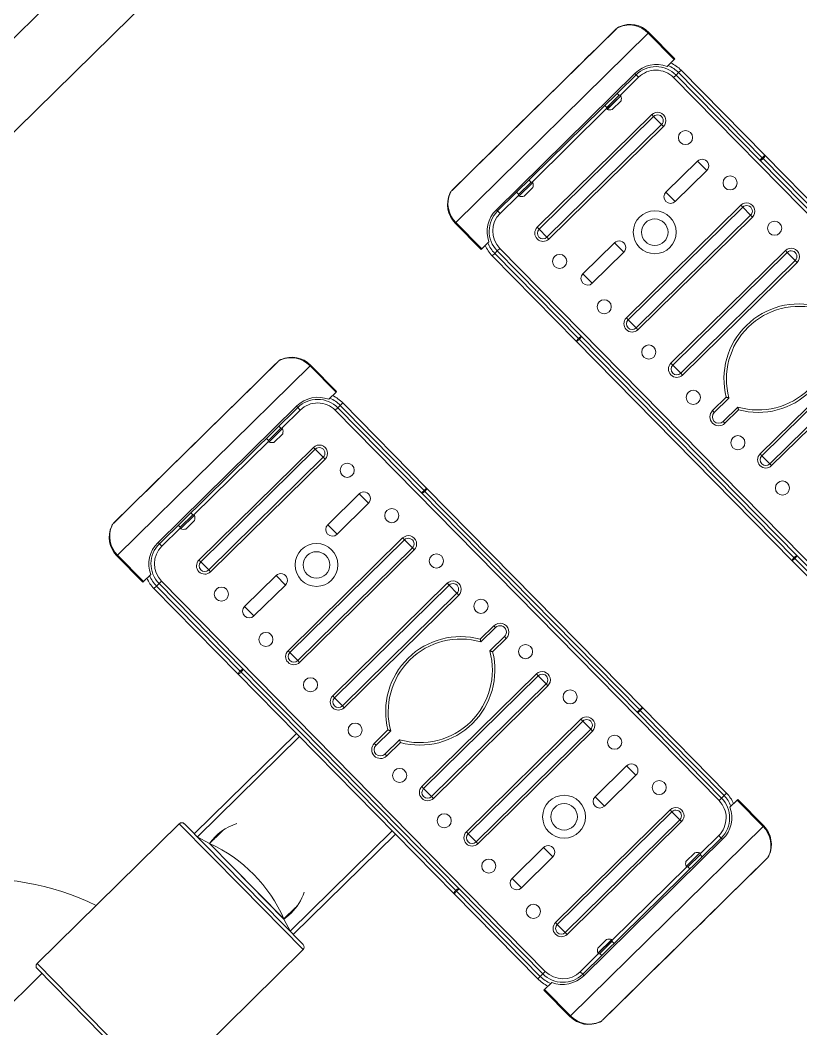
# Model space of a CAD drawing. Header units: metres. Extents: x 859577 to 860336, y 1645916 to 1646650.
# Drawn here: x 859951.184 to 859951.711, y 1646450.601 to 1646451.282 of the extents above; entities that cross this region are included whole.
import ezdxf

# ---------------------------------------------------------------- set-up
doc = ezdxf.new("R2010")
doc.units = ezdxf.units.M
doc.layers.add('A-ACCESORIOS', color=30, linetype='Continuous', lineweight=20)
doc.layers.add('PISO', color=31, linetype='Continuous', lineweight=15)

# ---------------------------------------------------------------- blocks, each defined once
blk = doc.blocks.new('mu10-14')
at = {"layer": 'A-ACCESORIOS', "linetype": 'Continuous', "ltscale": 20}
for p, q in [((1.07297, 0.51622), (-1.07297, 0.51622)), ((-1.07297, 0.47091), (-0.02203, 0.47091)), ((-0.83483, 0.23531), (-0.83626, 0.23491)), ((-0.83483, 0.23531), (-0.83542, 0.23525)), ((-0.67837, 0.23538), (-0.83419, 0.23538)), ((-0.82989, 0.23536), (-0.83407, 0.23536)), ((-0.82572, 0.23536), (-0.82989, 0.23536)), ((-0.82989, 0.23536), (-0.82572, 0.23536)), ((-0.82989, 0.23536), (-0.82989, 0.23536)), ((-0.82036, 0.23536), (-0.82572, 0.23536)), ((-0.82572, 0.23536), (-0.82572, 0.23536)), ((-0.81618, 0.23536), (-0.82036, 0.23536)), ((-0.82036, 0.23536), (-0.81618, 0.23536)), ((-0.82036, 0.23536), (-0.82036, 0.23536)), ((-0.81082, 0.23536), (-0.81618, 0.23536)), ((-0.81618, 0.23536), (-0.81618, 0.23536)), ((-0.80665, 0.23536), (-0.81082, 0.23536)), ((-0.81082, 0.23536), (-0.81082, 0.23536)), ((-0.81082, 0.23536), (-0.80665, 0.23536)), ((-0.80128, 0.23536), (-0.80665, 0.23536)), ((-0.80665, 0.23536), (-0.80665, 0.23536)), ((-0.79711, 0.23536), (-0.80128, 0.23536)), ((-0.80128, 0.23536), (-0.80128, 0.23536)), ((-0.80128, 0.23536), (-0.79711, 0.23536)), ((-0.79174, 0.23536), (-0.79711, 0.23536)), ((-0.79711, 0.23536), (-0.79711, 0.23536)), ((-0.78757, 0.23536), (-0.79174, 0.23536)), ((-0.79174, 0.23536), (-0.78757, 0.23536)), ((-0.79174, 0.23536), (-0.79174, 0.23536)), ((-0.78221, 0.23536), (-0.78757, 0.23536)), ((-0.78757, 0.23536), (-0.78757, 0.23536)), ((-0.77803, 0.23536), (-0.78221, 0.23536)), ((-0.78221, 0.23536), (-0.77803, 0.23536)), ((-0.78221, 0.23536), (-0.78221, 0.23536)), ((-0.77267, 0.23536), (-0.77803, 0.23536)), ((-0.77803, 0.23536), (-0.77803, 0.23536)), ((-0.7685, 0.23536), (-0.77267, 0.23536)), ((-0.77267, 0.23536), (-0.7685, 0.23536)), ((-0.77267, 0.23536), (-0.77267, 0.23536)), ((-0.76313, 0.23536), (-0.7685, 0.23536)), ((-0.7685, 0.23536), (-0.7685, 0.23536)), ((-0.75896, 0.23536), (-0.76313, 0.23536)), ((-0.76313, 0.23536), (-0.75896, 0.23536)), ((-0.76313, 0.23536), (-0.76313, 0.23536)), ((-0.75359, 0.23536), (-0.75896, 0.23536)), ((-0.75896, 0.23536), (-0.75896, 0.23536)), ((-0.74942, 0.23536), (-0.75359, 0.23536)), ((-0.75359, 0.23536), (-0.74942, 0.23536)), ((-0.75359, 0.23536), (-0.75359, 0.23536)), ((-0.74406, 0.23536), (-0.74942, 0.23536)), ((-0.74942, 0.23536), (-0.74942, 0.23536)), ((-0.73988, 0.23536), (-0.74406, 0.23536)), ((-0.74406, 0.23536), (-0.73988, 0.23536)), ((-0.74406, 0.23536), (-0.74406, 0.23536)), ((-0.73452, 0.23536), (-0.73988, 0.23536)), ((-0.73988, 0.23536), (-0.73988, 0.23536)), ((-0.73035, 0.23536), (-0.73452, 0.23536)), ((-0.73452, 0.23536), (-0.73035, 0.23536)), ((-0.73452, 0.23536), (-0.73452, 0.23536)), ((-0.72498, 0.23536), (-0.73035, 0.23536)), ((-0.73035, 0.23536), (-0.73035, 0.23536)), ((-0.72081, 0.23536), (-0.72498, 0.23536)), ((-0.72498, 0.23536), (-0.72081, 0.23536)), ((-0.72498, 0.23536), (-0.72498, 0.23536)), ((-0.71544, 0.23536), (-0.72081, 0.23536)), ((-0.72081, 0.23536), (-0.72081, 0.23536)), ((-0.71127, 0.23536), (-0.71544, 0.23536)), ((-0.71544, 0.23536), (-0.71127, 0.23536)), ((-0.71544, 0.23536), (-0.71544, 0.23536)), ((-0.70591, 0.23536), (-0.71127, 0.23536)), ((-0.71127, 0.23536), (-0.71127, 0.23536)), ((-0.70173, 0.23536), (-0.70591, 0.23536)), ((-0.70591, 0.23536), (-0.70173, 0.23536)), ((-0.70591, 0.23536), (-0.70591, 0.23536)), ((-0.69637, 0.23536), (-0.70173, 0.23536)), ((-0.70173, 0.23536), (-0.70173, 0.23536)), ((-0.6922, 0.23536), (-0.69637, 0.23536)), ((-0.69637, 0.23536), (-0.6922, 0.23536)), ((-0.69637, 0.23536), (-0.69637, 0.23536)), ((-0.68683, 0.23536), (-0.6922, 0.23536)), ((-0.6922, 0.23536), (-0.6922, 0.23536)), ((-0.68266, 0.23536), (-0.68683, 0.23536)), ((-0.68683, 0.23536), (-0.68266, 0.23536)), ((-0.68683, 0.23536), (-0.68683, 0.23536)), ((-0.67849, 0.23536), (-0.68266, 0.23536)), ((-0.68266, 0.23536), (-0.68266, 0.23536)), ((-0.67629, 0.23491), (-0.67773, 0.23531)), ((-0.67773, 0.23531), (-0.67713, 0.23525)), ((-0.51446, 0.23531), (-0.5159, 0.23491)), ((-0.51446, 0.23531), (-0.51505, 0.23525)), ((-0.358, 0.23538), (-0.51382, 0.23538)), ((-0.50953, 0.23536), (-0.5137, 0.23536)), ((-0.50535, 0.23536), (-0.50953, 0.23536)), ((-0.50953, 0.23536), (-0.50535, 0.23536)), ((-0.50953, 0.23536), (-0.50953, 0.23536)), ((-0.49999, 0.23536), (-0.50535, 0.23536)), ((-0.50535, 0.23536), (-0.50535, 0.23536)), ((-0.49582, 0.23536), (-0.49999, 0.23536)), ((-0.49999, 0.23536), (-0.49582, 0.23536)), ((-0.49999, 0.23536), (-0.49999, 0.23536)), ((-0.49045, 0.23536), (-0.49582, 0.23536)), ((-0.49582, 0.23536), (-0.49582, 0.23536)), ((-0.48628, 0.23536), (-0.49045, 0.23536)), ((-0.49045, 0.23536), (-0.49045, 0.23536)), ((-0.49045, 0.23536), (-0.48628, 0.23536)), ((-0.48091, 0.23536), (-0.48628, 0.23536)), ((-0.48628, 0.23536), (-0.48628, 0.23536)), ((-0.47674, 0.23536), (-0.48091, 0.23536)), ((-0.48091, 0.23536), (-0.48091, 0.23536)), ((-0.48091, 0.23536), (-0.47674, 0.23536)), ((-0.47138, 0.23536), (-0.47674, 0.23536)), ((-0.47674, 0.23536), (-0.47674, 0.23536)), ((-0.4672, 0.23536), (-0.47138, 0.23536)), ((-0.47138, 0.23536), (-0.47138, 0.23536)), ((-0.47138, 0.23536), (-0.4672, 0.23536)), ((-0.46184, 0.23536), (-0.4672, 0.23536)), ((-0.4672, 0.23536), (-0.4672, 0.23536)), ((-0.45767, 0.23536), (-0.46184, 0.23536)), ((-0.46184, 0.23536), (-0.45767, 0.23536)), ((-0.46184, 0.23536), (-0.46184, 0.23536)), ((-0.4523, 0.23536), (-0.45767, 0.23536)), ((-0.45767, 0.23536), (-0.45767, 0.23536)), ((-0.44813, 0.23536), (-0.4523, 0.23536)), ((-0.4523, 0.23536), (-0.44813, 0.23536)), ((-0.4523, 0.23536), (-0.4523, 0.23536)), ((-0.44276, 0.23536), (-0.44813, 0.23536)), ((-0.44813, 0.23536), (-0.44813, 0.23536)), ((-0.43859, 0.23536), (-0.44276, 0.23536)), ((-0.44276, 0.23536), (-0.43859, 0.23536)), ((-0.44276, 0.23536), (-0.44276, 0.23536)), ((-0.43323, 0.23536), (-0.43859, 0.23536)), ((-0.43859, 0.23536), (-0.43859, 0.23536)), ((-0.42905, 0.23536), (-0.43323, 0.23536)), ((-0.43323, 0.23536), (-0.42905, 0.23536)), ((-0.43323, 0.23536), (-0.43323, 0.23536)), ((-0.42369, 0.23536), (-0.42905, 0.23536)), ((-0.42905, 0.23536), (-0.42905, 0.23536)), ((-0.41952, 0.23536), (-0.42369, 0.23536)), ((-0.42369, 0.23536), (-0.41952, 0.23536)), ((-0.42369, 0.23536), (-0.42369, 0.23536)), ((-0.41415, 0.23536), (-0.41952, 0.23536)), ((-0.41952, 0.23536), (-0.41952, 0.23536)), ((-0.40998, 0.23536), (-0.41415, 0.23536)), ((-0.41415, 0.23536), (-0.41415, 0.23536)), ((-0.41415, 0.23536), (-0.40998, 0.23536)), ((-0.40461, 0.23536), (-0.40998, 0.23536)), ((-0.40998, 0.23536), (-0.40998, 0.23536)), ((-0.40044, 0.23536), (-0.40461, 0.23536)), ((-0.40461, 0.23536), (-0.40044, 0.23536)), ((-0.40461, 0.23536), (-0.40461, 0.23536)), ((-0.39508, 0.23536), (-0.40044, 0.23536)), ((-0.40044, 0.23536), (-0.40044, 0.23536)), ((-0.3909, 0.23536), (-0.39508, 0.23536)), ((-0.39508, 0.23536), (-0.3909, 0.23536)), ((-0.39508, 0.23536), (-0.39508, 0.23536)), ((-0.38554, 0.23536), (-0.3909, 0.23536)), ((-0.3909, 0.23536), (-0.3909, 0.23536)), ((-0.38137, 0.23536), (-0.38554, 0.23536)), ((-0.38554, 0.23536), (-0.38137, 0.23536)), ((-0.38554, 0.23536), (-0.38554, 0.23536)), ((-0.376, 0.23536), (-0.38137, 0.23536)), ((-0.38137, 0.23536), (-0.38137, 0.23536)), ((-0.37183, 0.23536), (-0.376, 0.23536)), ((-0.376, 0.23536), (-0.37183, 0.23536)), ((-0.376, 0.23536), (-0.376, 0.23536)), ((-0.36646, 0.23536), (-0.37183, 0.23536)), ((-0.37183, 0.23536), (-0.37183, 0.23536)), ((-0.36229, 0.23536), (-0.36646, 0.23536)), ((-0.36646, 0.23536), (-0.36229, 0.23536)), ((-0.36646, 0.23536), (-0.36646, 0.23536)), ((-0.35812, 0.23536), (-0.36229, 0.23536)), ((-0.36229, 0.23536), (-0.36229, 0.23536)), ((-0.35592, 0.23491), (-0.35736, 0.23531)), ((-0.35736, 0.23531), (-0.35677, 0.23525)), ((-0.84748, 0.21817), (-0.84807, 0.21817)), ((-0.84807, 0.19313), (-0.84807, 0.21817)), ((-0.84748, 0.21817), (-0.66507, 0.21817)), ((-0.84748, 0.21817), (-0.84748, 0.19313)), ((-0.66507, 0.21817), (-0.66448, 0.21817)), ((-0.66507, 0.19313), (-0.66507, 0.21817)), ((-0.66448, 0.21817), (-0.66448, 0.19313)), ((-0.52711, 0.21817), (-0.52771, 0.21817)), ((-0.52771, 0.19313), (-0.52771, 0.21817)), ((-0.52711, 0.21817), (-0.34471, 0.21817)), ((-0.52711, 0.21817), (-0.52711, 0.19313)), ((-0.34471, 0.21817), (-0.34411, 0.21817)), ((-0.34471, 0.19313), (-0.34471, 0.21817)), ((-0.34411, 0.21817), (-0.34411, 0.19313)), ((-0.82216, 0.20506), (-0.69039, 0.20506)), ((-0.82185, 0.20506), (-0.82185, 0.20386)), ((-0.69071, 0.20506), (-0.69071, 0.20386)), ((-0.50179, 0.20506), (-0.37002, 0.20506)), ((-0.50148, 0.20386), (-0.50148, 0.20506)), ((-0.37034, 0.20386), (-0.37034, 0.20506)), ((-0.69071, 0.20386), (-0.82185, 0.20386)), ((-0.82185, 0.20148), (-0.82185, 0.20386)), ((-0.80445, 0.20148), (-0.82185, 0.20148)), ((-0.79148, 0.20101), (-0.80459, 0.20101)), ((-0.7915, 0.20095), (-0.80458, 0.20095)), ((-0.79208, 0.20196), (-0.804, 0.20196)), ((-0.80393, 0.20386), (-0.80393, 0.20196)), ((-0.79387, 0.19838), (-0.80221, 0.19838)), ((-0.79215, 0.20196), (-0.79215, 0.20386)), ((-0.72096, 0.20148), (-0.79163, 0.20148)), ((-0.708, 0.20101), (-0.7211, 0.20101)), ((-0.70801, 0.20095), (-0.72109, 0.20095)), ((-0.70859, 0.20196), (-0.72051, 0.20196)), ((-0.72044, 0.20386), (-0.72044, 0.20196)), ((-0.71038, 0.19838), (-0.71872, 0.19838)), ((-0.70866, 0.20196), (-0.70866, 0.20386)), ((-0.69071, 0.20148), (-0.70814, 0.20148)), ((-0.69071, 0.20148), (-0.69071, 0.20386)), ((-0.37034, 0.20386), (-0.50148, 0.20386)), ((-0.50148, 0.20386), (-0.50148, 0.20148)), ((-0.48404, 0.20148), (-0.50148, 0.20148)), ((-0.47108, 0.20101), (-0.48419, 0.20101)), ((-0.47109, 0.20095), (-0.48418, 0.20095)), ((-0.47167, 0.20196), (-0.4836, 0.20196)), ((-0.48352, 0.20386), (-0.48352, 0.20196)), ((-0.47346, 0.19838), (-0.48181, 0.19838)), ((-0.47175, 0.20196), (-0.47175, 0.20386)), ((-0.40055, 0.20148), (-0.47123, 0.20148)), ((-0.38759, 0.20101), (-0.4007, 0.20101)), ((-0.3876, 0.20095), (-0.40069, 0.20095)), ((-0.38819, 0.20196), (-0.40011, 0.20196)), ((-0.40004, 0.20386), (-0.40004, 0.20196)), ((-0.38997, 0.19838), (-0.39832, 0.19838)), ((-0.38826, 0.20196), (-0.38826, 0.20386)), ((-0.37034, 0.20148), (-0.38774, 0.20148)), ((-0.37034, 0.20386), (-0.37034, 0.20148)), ((-0.84748, 0.19313), (-0.84807, 0.19313)), ((-0.84063, 0.19313), (-0.84748, 0.19313)), ((-0.66507, 0.19313), (-0.67192, 0.19313)), ((-0.66448, 0.19313), (-0.66507, 0.19313)), ((-0.52711, 0.19313), (-0.52771, 0.19313)), ((-0.52026, 0.19313), (-0.52711, 0.19313)), ((-0.34471, 0.19313), (-0.35155, 0.19313)), ((-0.34411, 0.19313), (-0.34471, 0.19313)), ((-0.84569, 0.18479), (-0.84331, 0.18479)), ((-0.84569, 0.10413), (-0.84569, 0.18479)), ((-0.84331, 0.18479), (-0.84092, 0.18479)), ((-0.84331, 0.10413), (-0.84331, 0.18479)), ((-0.84092, 0.18479), (-0.84092, 0.10413)), ((-0.84092, 0.18479), (-0.83854, 0.18479)), ((-0.83854, 0.18479), (-0.83854, -0.18479)), ((-0.67402, 0.18479), (-0.67163, 0.18479)), ((-0.67402, -0.18479), (-0.67402, 0.18479)), ((-0.66925, 0.18479), (-0.67163, 0.18479)), ((-0.67163, 0.10413), (-0.67163, 0.18479)), ((-0.66686, 0.18479), (-0.66925, 0.18479)), ((-0.66925, 0.18479), (-0.66925, 0.10413)), ((-0.66686, 0.18479), (-0.66686, 0.10413)), ((-0.52294, 0.18479), (-0.52532, 0.18479)), ((-0.52532, 0.10413), (-0.52532, 0.18479)), ((-0.52055, 0.18479), (-0.52294, 0.18479)), ((-0.52294, 0.10413), (-0.52294, 0.18479)), ((-0.52055, 0.18479), (-0.52055, 0.10413)), ((-0.51817, 0.18479), (-0.52055, 0.18479)), ((-0.51817, 0.18479), (-0.51817, -0.18479)), ((-0.35126, 0.18479), (-0.35365, 0.18479)), ((-0.35365, -0.18479), (-0.35365, 0.18479)), ((-0.35126, 0.18479), (-0.34888, 0.18479)), ((-0.35126, 0.10413), (-0.35126, 0.18479)), ((-0.34888, 0.18479), (-0.34649, 0.18479)), ((-0.34888, 0.18479), (-0.34888, 0.10413)), ((-0.34649, 0.18479), (-0.34649, 0.10413)), ((-0.81052, 0.1755), (-0.81052, 0.17723)), ((-0.81052, 0.17723), (-0.70203, 0.17723)), ((-0.70203, 0.1755), (-0.70203, 0.17723)), ((-0.49015, 0.17723), (-0.38166, 0.17723)), ((-0.49015, 0.17723), (-0.49015, 0.1755)), ((-0.38166, 0.17723), (-0.38166, 0.1755)), ((-0.70203, 0.1755), (-0.81052, 0.1755)), ((-0.81052, 0.1755), (-0.81052, 0.16785)), ((-0.70203, 0.1755), (-0.70203, 0.16785)), ((-0.49015, 0.16785), (-0.49015, 0.1755)), ((-0.38166, 0.1755), (-0.49015, 0.1755)), ((-0.38166, 0.16785), (-0.38166, 0.1755)), ((-0.81052, 0.16785), (-0.70203, 0.16785)), ((-0.81052, 0.16611), (-0.81052, 0.16785)), ((-0.70203, 0.16611), (-0.81052, 0.16611)), ((-0.70203, 0.16611), (-0.70203, 0.16785)), ((-0.49015, 0.16785), (-0.38166, 0.16785)), ((-0.49015, 0.16785), (-0.49015, 0.16611)), ((-0.38166, 0.16611), (-0.49015, 0.16611)), ((-0.38166, 0.16785), (-0.38166, 0.16611)), ((-0.78072, 0.13326), (-0.81052, 0.13326)), ((-0.81052, 0.13326), (-0.81052, 0.12426)), ((-0.78072, 0.13326), (-0.78072, 0.12426)), ((-0.73184, 0.13326), (-0.73184, 0.12426)), ((-0.73184, 0.13326), (-0.70203, 0.13326)), ((-0.70203, 0.12426), (-0.70203, 0.13326)), ((-0.49015, 0.13326), (-0.49015, 0.12426)), ((-0.46035, 0.13326), (-0.49015, 0.13326)), ((-0.46035, 0.13326), (-0.46035, 0.12426)), ((-0.41147, 0.13326), (-0.41147, 0.12426)), ((-0.41147, 0.13326), (-0.38166, 0.13326)), ((-0.38166, 0.13326), (-0.38166, 0.12426)), ((-0.81052, 0.12426), (-0.78072, 0.12426)), ((-0.70203, 0.12426), (-0.73184, 0.12426)), ((-0.49015, 0.12426), (-0.46035, 0.12426)), ((-0.38166, 0.12426), (-0.41147, 0.12426)), ((-0.84569, 0.10413), (-0.84331, 0.10413)), ((-0.84569, -0.10413), (-0.84569, 0.10413)), ((-0.84331, 0.10413), (-0.84092, 0.10413)), ((-0.84331, 0.10334), (-0.84331, 0.10413)), ((-0.84331, -0.10334), (-0.84331, 0.10334)), ((-0.84092, 0.10413), (-0.84092, -0.10413)), ((-0.66925, 0.10413), (-0.67163, 0.10413)), ((-0.67163, -0.10413), (-0.67163, 0.10413)), ((-0.66686, 0.10413), (-0.66925, 0.10413)), ((-0.66925, 0.10413), (-0.66925, 0.10334)), ((-0.66925, 0.10334), (-0.66925, -0.10334)), ((-0.66686, 0.10413), (-0.66686, -0.10413)), ((-0.52294, 0.10413), (-0.52532, 0.10413)), ((-0.52532, -0.10413), (-0.52532, 0.10413)), ((-0.52055, 0.10413), (-0.52294, 0.10413)), ((-0.52294, 0.10334), (-0.52294, 0.10413)), ((-0.52294, -0.10334), (-0.52294, 0.10334)), ((-0.52055, 0.10413), (-0.52055, -0.10413)), ((-0.35126, 0.10413), (-0.34888, 0.10413)), ((-0.35126, -0.10413), (-0.35126, 0.10413)), ((-0.34888, 0.10413), (-0.34649, 0.10413)), ((-0.34888, 0.10413), (-0.34888, 0.10334)), ((-0.34888, 0.10334), (-0.34888, -0.10334)), ((-0.34649, 0.10413), (-0.34649, -0.10413)), ((-0.81052, 0.08966), (-0.81052, 0.0914)), ((-0.81052, 0.0914), (-0.70203, 0.0914)), ((-0.70203, 0.08966), (-0.81052, 0.08966)), ((-0.81052, 0.08966), (-0.81052, 0.08201)), ((-0.70203, 0.08966), (-0.70203, 0.0914)), ((-0.70203, 0.08966), (-0.70203, 0.08201)), ((-0.49015, 0.0914), (-0.49015, 0.08966)), ((-0.49015, 0.0914), (-0.38166, 0.0914)), ((-0.49015, 0.08201), (-0.49015, 0.08966)), ((-0.38166, 0.08966), (-0.49015, 0.08966)), ((-0.38166, 0.0914), (-0.38166, 0.08966)), ((-0.38166, 0.08201), (-0.38166, 0.08966)), ((-0.81052, 0.08201), (-0.70203, 0.08201)), ((-0.81052, 0.08028), (-0.81052, 0.08201)), ((-0.70203, 0.08028), (-0.70203, 0.08201)), ((-0.49015, 0.08201), (-0.38166, 0.08201)), ((-0.49015, 0.08201), (-0.49015, 0.08028)), ((-0.38166, 0.08201), (-0.38166, 0.08028)), ((-0.70203, 0.08028), (-0.81052, 0.08028)), ((-0.38166, 0.08028), (-0.49015, 0.08028)), ((-1.08191, -0.05722), (-1.08191, 0.05722)), ((-0.94481, 0.05961), (-1.07952, 0.05961)), ((-1.07952, 0.05961), (-1.07952, -0.05961)), ((-0.94481, 0), (-0.94481, 0.05961)), ((-0.94242, 0.05722), (-0.94242, 0)), ((-1.08191, 0.05246), (-1.14126, 0.05246)), ((-0.84569, 0.04769), (-0.94242, 0.04769)), ((-0.81052, 0.04674), (-0.81052, 0.04848)), ((-0.81052, 0.04848), (-0.70203, 0.04848)), ((-0.70203, 0.04674), (-0.70203, 0.04848)), ((-0.49015, 0.04848), (-0.38166, 0.04848)), ((-0.49015, 0.04848), (-0.49015, 0.04674)), ((-0.38166, 0.04848), (-0.38166, 0.04674)), ((-0.93958, 0.03582), (-0.94242, 0.04497)), ((-0.84569, 0.04471), (-0.94234, 0.04471)), ((-0.70203, 0.04674), (-0.81052, 0.04674)), ((-0.81052, 0.04674), (-0.81052, 0.0391)), ((-0.70203, 0.04674), (-0.70203, 0.0391)), ((-0.49015, 0.0391), (-0.49015, 0.04674)), ((-0.38166, 0.04674), (-0.49015, 0.04674)), ((-0.38166, 0.0391), (-0.38166, 0.04674)), ((-0.93958, 0.01375), (-0.93958, 0.03582)), ((-0.92863, 0.03577), (-0.93957, 0.03577)), ((-0.93956, 0.01373), (-0.93956, 0.03575)), ((-0.81052, 0.0391), (-0.70203, 0.0391)), ((-0.81052, 0.03736), (-0.81052, 0.0391)), ((-0.70203, 0.03736), (-0.81052, 0.03736)), ((-0.70203, 0.03736), (-0.70203, 0.0391)), ((-0.49015, 0.0391), (-0.38166, 0.0391)), ((-0.49015, 0.0391), (-0.49015, 0.03736)), ((-0.38166, 0.03736), (-0.49015, 0.03736)), ((-0.38166, 0.0391), (-0.38166, 0.03736)), ((-0.93958, -0.03582), (-0.93958, 0.01375)), ((-0.93956, -0.03575), (-0.93956, 0.01373)), ((-0.94481, -0.05961), (-0.94481, 0)), ((-0.94242, 0), (-0.94242, -0.05722)), ((-0.81291, 0.00427), (-0.81291, 0.00596)), ((-0.79998, 0.00596), (-0.81291, 0.00596)), ((-0.79901, 0.00427), (-0.81291, 0.00427)), ((-0.69965, 0.00427), (-0.71355, 0.00427)), ((-0.69965, 0.00596), (-0.71257, 0.00596)), ((-0.69965, 0.00596), (-0.69965, 0.00427)), ((-0.49254, 0.00596), (-0.49254, 0.00427)), ((-0.47961, 0.00596), (-0.49254, 0.00596)), ((-0.47864, 0.00427), (-0.49254, 0.00427)), ((-0.81291, -0.00427), (-0.79901, -0.00427)), ((-0.81291, -0.00427), (-0.81291, -0.00596)), ((-0.81291, -0.00596), (-0.79998, -0.00596)), ((-0.71355, -0.00427), (-0.69965, -0.00427)), ((-0.71257, -0.00596), (-0.69965, -0.00596)), ((-0.69965, -0.00596), (-0.69965, -0.00427)), ((-0.49254, -0.00427), (-0.47864, -0.00427)), ((-0.49254, -0.00596), (-0.49254, -0.00427)), ((-0.49254, -0.00596), (-0.47961, -0.00596)), ((-0.94242, -0.04497), (-0.93958, -0.03582)), ((-0.93957, -0.03577), (-0.92863, -0.03577)), ((-0.81052, -0.0391), (-0.81052, -0.03736)), ((-0.81052, -0.03736), (-0.70203, -0.03736)), ((-0.81052, -0.0391), (-0.81052, -0.04674)), ((-0.70203, -0.0391), (-0.81052, -0.0391)), ((-0.70203, -0.0391), (-0.70203, -0.03736)), ((-0.70203, -0.0391), (-0.70203, -0.04674)), ((-0.49015, -0.03736), (-0.49015, -0.0391)), ((-0.49015, -0.03736), (-0.38166, -0.03736)), ((-0.49015, -0.04674), (-0.49015, -0.0391)), ((-0.38166, -0.0391), (-0.49015, -0.0391)), ((-0.84569, -0.04471), (-0.94234, -0.04471)), ((-0.81052, -0.04674), (-0.70203, -0.04674)), ((-0.81052, -0.04848), (-0.81052, -0.04674)), ((-0.70203, -0.04848), (-0.70203, -0.04674)), ((-0.49015, -0.04674), (-0.38166, -0.04674)), ((-0.49015, -0.04674), (-0.49015, -0.04848)), ((-0.84569, -0.04769), (-0.94242, -0.04769)), ((-0.70203, -0.04848), (-0.81052, -0.04848)), ((-0.38166, -0.04848), (-0.49015, -0.04848)), ((-1.07952, -0.05961), (-0.94481, -0.05961)), ((-0.81052, -0.08201), (-0.81052, -0.08028)), ((-0.81052, -0.08028), (-0.70203, -0.08028)), ((-0.70203, -0.08201), (-0.70203, -0.08028)), ((-0.70203, -0.08201), (-0.81052, -0.08201)), ((-0.81052, -0.08201), (-0.81052, -0.08966)), ((-0.70203, -0.08201), (-0.70203, -0.08966)), ((-0.81052, -0.08966), (-0.70203, -0.08966)), ((-0.81052, -0.0914), (-0.81052, -0.08966)), ((-0.70203, -0.0914), (-0.81052, -0.0914)), ((-0.70203, -0.0914), (-0.70203, -0.08966)), ((-0.84569, -0.18479), (-0.84569, -0.10413)), ((-0.84331, -0.10413), (-0.84569, -0.10413)), ((-0.84331, -0.10413), (-0.84331, -0.10334)), ((-0.84092, -0.10413), (-0.84331, -0.10413)), ((-0.84331, -0.18479), (-0.84331, -0.10413)), ((-0.84092, -0.10413), (-0.84092, -0.18479)), ((-0.67163, -0.18479), (-0.67163, -0.10413)), ((-0.67163, -0.10413), (-0.66925, -0.10413)), ((-0.66925, -0.10334), (-0.66925, -0.10413)), ((-0.66925, -0.10413), (-0.66925, -0.18479)), ((-0.66925, -0.10413), (-0.66686, -0.10413)), ((-0.66686, -0.10413), (-0.66686, -0.18479)), ((-0.52532, -0.18479), (-0.52532, -0.10413)), ((-0.52532, -0.10413), (-0.52294, -0.10413)), ((-0.52294, -0.10413), (-0.52294, -0.10334)), ((-0.52294, -0.18479), (-0.52294, -0.10413)), ((-0.52294, -0.10413), (-0.52055, -0.10413)), ((-0.52055, -0.10413), (-0.52055, -0.18479)), ((-0.81052, -0.13326), (-0.81052, -0.12426)), ((-0.81052, -0.12426), (-0.78072, -0.12426)), ((-0.78072, -0.13326), (-0.78072, -0.12426)), ((-0.73184, -0.13326), (-0.73184, -0.12426)), ((-0.70203, -0.12426), (-0.73184, -0.12426)), ((-0.70203, -0.13326), (-0.70203, -0.12426)), ((-0.78072, -0.13326), (-0.81052, -0.13326)), ((-0.73184, -0.13326), (-0.70203, -0.13326)), ((-0.81052, -0.16785), (-0.81052, -0.16611)), ((-0.81052, -0.16611), (-0.70203, -0.16611)), ((-0.70203, -0.16785), (-0.81052, -0.16785)), ((-0.81052, -0.16785), (-0.81052, -0.1755)), ((-0.70203, -0.16785), (-0.70203, -0.16611)), ((-0.70203, -0.16785), (-0.70203, -0.1755)), ((-0.81052, -0.1755), (-0.70203, -0.1755)), ((-0.81052, -0.17723), (-0.81052, -0.1755)), ((-0.70203, -0.17723), (-0.70203, -0.1755)), ((-0.70203, -0.17723), (-0.81052, -0.17723)), ((-0.84331, -0.18479), (-0.84569, -0.18479)), ((-0.84092, -0.18479), (-0.84331, -0.18479)), ((-0.84092, -0.18479), (-0.83854, -0.18479)), ((-0.67402, -0.18479), (-0.67163, -0.18479)), ((-0.67163, -0.18479), (-0.66925, -0.18479)), ((-0.66925, -0.18479), (-0.66686, -0.18479)), ((-0.84807, -0.21817), (-0.84807, -0.19313)), ((-0.84807, -0.19313), (-0.84748, -0.19313)), ((-0.84748, -0.19313), (-0.84748, -0.21817)), ((-0.84748, -0.19313), (-0.84063, -0.19313)), ((-0.67192, -0.19313), (-0.66507, -0.19313)), ((-0.66507, -0.21817), (-0.66507, -0.19313)), ((-0.66507, -0.19313), (-0.66448, -0.19313)), ((-0.66448, -0.19313), (-0.66448, -0.21817)), ((-0.82185, -0.20386), (-0.82185, -0.20148)), ((-0.82185, -0.20148), (-0.80445, -0.20148)), ((-0.82185, -0.20386), (-0.69071, -0.20386)), ((-0.82185, -0.20386), (-0.82185, -0.20506)), ((-0.80459, -0.20101), (-0.79148, -0.20101)), ((-0.80458, -0.20095), (-0.7915, -0.20095)), ((-0.804, -0.20196), (-0.79208, -0.20196)), ((-0.80393, -0.20196), (-0.80393, -0.20386)), ((-0.80221, -0.19838), (-0.79387, -0.19838)), ((-0.79215, -0.20386), (-0.79215, -0.20196)), ((-0.79163, -0.20148), (-0.72096, -0.20148)), ((-0.7211, -0.20101), (-0.708, -0.20101)), ((-0.72109, -0.20095), (-0.70801, -0.20095)), ((-0.72051, -0.20196), (-0.70859, -0.20196)), ((-0.72044, -0.20196), (-0.72044, -0.20386)), ((-0.71872, -0.19838), (-0.71038, -0.19838)), ((-0.70866, -0.20386), (-0.70866, -0.20196)), ((-0.70814, -0.20148), (-0.69071, -0.20148)), ((-0.69071, -0.20386), (-0.69071, -0.20148)), ((-0.69071, -0.20386), (-0.69071, -0.20506)), ((-0.69039, -0.20506), (-0.82216, -0.20506)), ((-0.84748, -0.21817), (-0.84807, -0.21817)), ((-0.66507, -0.21817), (-0.84748, -0.21817)), ((-0.66507, -0.21817), (-0.66448, -0.21817)), ((-0.83626, -0.23491), (-0.83483, -0.23531)), ((-0.83483, -0.23531), (-0.83542, -0.23525)), ((-0.83419, -0.23538), (-0.67837, -0.23538)), ((-0.83407, -0.23536), (-0.82989, -0.23536)), ((-0.82989, -0.23536), (-0.82572, -0.23536)), ((-0.82572, -0.23536), (-0.82989, -0.23536)), ((-0.82989, -0.23536), (-0.82989, -0.23536)), ((-0.82572, -0.23536), (-0.82036, -0.23536)), ((-0.82572, -0.23536), (-0.82572, -0.23536)), ((-0.82036, -0.23536), (-0.81618, -0.23536)), ((-0.81618, -0.23536), (-0.82036, -0.23536)), ((-0.82036, -0.23536), (-0.82036, -0.23536)), ((-0.81618, -0.23536), (-0.81082, -0.23536)), ((-0.81618, -0.23536), (-0.81618, -0.23536)), ((-0.81082, -0.23536), (-0.80665, -0.23536)), ((-0.80665, -0.23536), (-0.81082, -0.23536)), ((-0.81082, -0.23536), (-0.81082, -0.23536)), ((-0.80665, -0.23536), (-0.80128, -0.23536)), ((-0.80665, -0.23536), (-0.80665, -0.23536)), ((-0.80128, -0.23536), (-0.79711, -0.23536)), ((-0.79711, -0.23536), (-0.80128, -0.23536)), ((-0.80128, -0.23536), (-0.80128, -0.23536)), ((-0.79711, -0.23536), (-0.79174, -0.23536)), ((-0.79711, -0.23536), (-0.79711, -0.23536)), ((-0.79174, -0.23536), (-0.78757, -0.23536)), ((-0.78757, -0.23536), (-0.79174, -0.23536)), ((-0.79174, -0.23536), (-0.79174, -0.23536)), ((-0.78757, -0.23536), (-0.78221, -0.23536)), ((-0.78757, -0.23536), (-0.78757, -0.23536)), ((-0.78221, -0.23536), (-0.77803, -0.23536)), ((-0.77803, -0.23536), (-0.78221, -0.23536)), ((-0.78221, -0.23536), (-0.78221, -0.23536)), ((-0.77803, -0.23536), (-0.77267, -0.23536)), ((-0.77803, -0.23536), (-0.77803, -0.23536)), ((-0.77267, -0.23536), (-0.7685, -0.23536)), ((-0.7685, -0.23536), (-0.77267, -0.23536)), ((-0.77267, -0.23536), (-0.77267, -0.23536)), ((-0.7685, -0.23536), (-0.76313, -0.23536)), ((-0.7685, -0.23536), (-0.7685, -0.23536)), ((-0.76313, -0.23536), (-0.75896, -0.23536)), ((-0.75896, -0.23536), (-0.76313, -0.23536)), ((-0.76313, -0.23536), (-0.76313, -0.23536)), ((-0.75896, -0.23536), (-0.75359, -0.23536)), ((-0.75896, -0.23536), (-0.75896, -0.23536)), ((-0.75359, -0.23536), (-0.74942, -0.23536)), ((-0.74942, -0.23536), (-0.75359, -0.23536)), ((-0.75359, -0.23536), (-0.75359, -0.23536)), ((-0.74942, -0.23536), (-0.74406, -0.23536)), ((-0.74942, -0.23536), (-0.74942, -0.23536)), ((-0.74406, -0.23536), (-0.73988, -0.23536)), ((-0.73988, -0.23536), (-0.74406, -0.23536)), ((-0.74406, -0.23536), (-0.74406, -0.23536)), ((-0.73988, -0.23536), (-0.73452, -0.23536)), ((-0.73988, -0.23536), (-0.73988, -0.23536)), ((-0.73452, -0.23536), (-0.73035, -0.23536)), ((-0.73035, -0.23536), (-0.73452, -0.23536)), ((-0.73452, -0.23536), (-0.73452, -0.23536)), ((-0.73035, -0.23536), (-0.72498, -0.23536)), ((-0.73035, -0.23536), (-0.73035, -0.23536)), ((-0.72498, -0.23536), (-0.72081, -0.23536)), ((-0.72498, -0.23536), (-0.72498, -0.23536)), ((-0.72081, -0.23536), (-0.72498, -0.23536)), ((-0.72081, -0.23536), (-0.71544, -0.23536)), ((-0.72081, -0.23536), (-0.72081, -0.23536)), ((-0.71544, -0.23536), (-0.71127, -0.23536)), ((-0.71127, -0.23536), (-0.71544, -0.23536)), ((-0.71544, -0.23536), (-0.71544, -0.23536)), ((-0.71127, -0.23536), (-0.70591, -0.23536)), ((-0.71127, -0.23536), (-0.71127, -0.23536)), ((-0.70591, -0.23536), (-0.70173, -0.23536)), ((-0.70173, -0.23536), (-0.70591, -0.23536)), ((-0.70591, -0.23536), (-0.70591, -0.23536)), ((-0.70173, -0.23536), (-0.69637, -0.23536)), ((-0.70173, -0.23536), (-0.70173, -0.23536)), ((-0.69637, -0.23536), (-0.6922, -0.23536)), ((-0.6922, -0.23536), (-0.69637, -0.23536)), ((-0.69637, -0.23536), (-0.69637, -0.23536)), ((-0.6922, -0.23536), (-0.68683, -0.23536)), ((-0.6922, -0.23536), (-0.6922, -0.23536)), ((-0.68683, -0.23536), (-0.68266, -0.23536)), ((-0.68266, -0.23536), (-0.68683, -0.23536)), ((-0.68683, -0.23536), (-0.68683, -0.23536)), ((-0.68266, -0.23536), (-0.67849, -0.23536)), ((-0.68266, -0.23536), (-0.68266, -0.23536)), ((-0.67773, -0.23531), (-0.67629, -0.23491)), ((-0.67773, -0.23531), (-0.67713, -0.23525))]:
    blk.add_line(p, q, dxfattribs=at)
at = {"layer": 'A-ACCESORIOS', "linetype": 'Continuous', "ltscale": 20, "flags": 128}
for points in [[(-0.84569, 0.10413), (-0.84564, 0.10397), (-0.84551, 0.10383), (-0.84529, 0.10369), (-0.84499, 0.10357), (-0.84463, 0.10347), (-0.84422, 0.1034), (-0.84377, 0.10335), (-0.84331, 0.10334)], [(-0.84331, 0.10334), (-0.84284, 0.10335), (-0.84239, 0.1034), (-0.84198, 0.10347), (-0.84162, 0.10357), (-0.84132, 0.10369), (-0.8411, 0.10383), (-0.84097, 0.10397), (-0.84092, 0.10413)], [(-0.66925, 0.10334), (-0.66971, 0.10335), (-0.67016, 0.1034), (-0.67057, 0.10347), (-0.67093, 0.10357), (-0.67123, 0.10369), (-0.67145, 0.10383), (-0.67159, 0.10397), (-0.67163, 0.10413)], [(-0.66686, 0.10413), (-0.66691, 0.10397), (-0.66704, 0.10383), (-0.66726, 0.10369), (-0.66756, 0.10357), (-0.66792, 0.10347), (-0.66833, 0.1034), (-0.66878, 0.10335), (-0.66925, 0.10334)], [(-0.52294, 0.10334), (-0.5234, 0.10335), (-0.52385, 0.1034), (-0.52426, 0.10347), (-0.52462, 0.10357), (-0.52492, 0.10369), (-0.52514, 0.10383), (-0.52528, 0.10397), (-0.52532, 0.10413)], [(-0.52055, 0.10413), (-0.5206, 0.10397), (-0.52074, 0.10383), (-0.52096, 0.10369), (-0.52125, 0.10357), (-0.52161, 0.10347), (-0.52203, 0.1034), (-0.52247, 0.10335), (-0.52294, 0.10334)], [(-0.35126, 0.10413), (-0.35122, 0.10397), (-0.35108, 0.10383), (-0.35086, 0.10369), (-0.35057, 0.10357), (-0.3502, 0.10347), (-0.34979, 0.1034), (-0.34934, 0.10335), (-0.34888, 0.10334)], [(-0.34888, 0.10334), (-0.34841, 0.10335), (-0.34797, 0.1034), (-0.34755, 0.10347), (-0.34719, 0.10357), (-0.3469, 0.10369), (-0.34668, 0.10383), (-0.34654, 0.10397), (-0.34649, 0.10413)], [(-0.93123, 0.0363), (-0.93307, 0.03615), (-0.9357, 0.03577)], [(-0.93958, -0.03582), (-0.93725, -0.03615), (-0.93332, -0.03636)], [(-0.9357, -0.03577), (-0.93307, -0.03615), (-0.93123, -0.0363)], [(-0.84331, -0.10334), (-0.84377, -0.10335), (-0.84422, -0.1034), (-0.84463, -0.10347), (-0.84499, -0.10357), (-0.84529, -0.10369), (-0.84551, -0.10383), (-0.84564, -0.10397), (-0.84569, -0.10413)], [(-0.84092, -0.10413), (-0.84097, -0.10397), (-0.8411, -0.10383), (-0.84132, -0.10369), (-0.84162, -0.10357), (-0.84198, -0.10347), (-0.84239, -0.1034), (-0.84284, -0.10335), (-0.84331, -0.10334)], [(-0.67163, -0.10413), (-0.67159, -0.10397), (-0.67145, -0.10383), (-0.67123, -0.10369), (-0.67093, -0.10357), (-0.67057, -0.10347), (-0.67016, -0.1034), (-0.66971, -0.10335), (-0.66925, -0.10334)], [(-0.66925, -0.10334), (-0.66878, -0.10335), (-0.66833, -0.1034), (-0.66792, -0.10347), (-0.66756, -0.10357), (-0.66726, -0.10369), (-0.66704, -0.10383), (-0.66691, -0.10397), (-0.66686, -0.10413)], [(-0.52532, -0.10413), (-0.52528, -0.10397), (-0.52514, -0.10383), (-0.52492, -0.10369), (-0.52462, -0.10357), (-0.52426, -0.10347), (-0.52385, -0.1034), (-0.5234, -0.10335), (-0.52294, -0.10334)], [(-0.52294, -0.10334), (-0.52247, -0.10335), (-0.52203, -0.1034), (-0.52161, -0.10347), (-0.52125, -0.10357), (-0.52096, -0.10369), (-0.52074, -0.10383), (-0.5206, -0.10397), (-0.52055, -0.10413)]]:
    blk.add_lwpolyline(points, dxfattribs=at)
at = {"layer": 'A-ACCESORIOS', "linetype": 'Continuous', "ltscale": 20}
for centre, radius in [((-0.81589, 0.15022), 0.00477), ((-0.69667, 0.15022), 0.00477), ((-0.49552, 0.15022), 0.00477), ((-0.3763, 0.15022), 0.00477), ((-0.75628, 0.11922), 0.01449), ((-0.43591, 0.11922), 0.01449), ((-0.75628, 0.11922), 0.00897), ((-0.43591, 0.11922), 0.00897), ((-0.81589, 0.1073), 0.00477), ((-0.69667, 0.1073), 0.00477), ((-0.49552, 0.1073), 0.00477), ((-0.3763, 0.1073), 0.00477), ((-0.81589, 0.06438), 0.00477), ((-0.69667, 0.06438), 0.00477), ((-0.49552, 0.06438), 0.00477), ((-0.3763, 0.06438), 0.00477), ((-0.81589, 0.02146), 0.00477), ((-0.69667, 0.02146), 0.00477), ((-0.49552, 0.02146), 0.00477), ((-0.81589, -0.02146), 0.00477), ((-0.69667, -0.02146), 0.00477), ((-0.49552, -0.02146), 0.00477), ((-0.81589, -0.06438), 0.00477), ((-0.69667, -0.06438), 0.00477), ((-0.49552, -0.06438), 0.00477), ((-0.81589, -0.1073), 0.00477), ((-0.75628, -0.11922), 0.01449), ((-0.69667, -0.1073), 0.00477), ((-0.75628, -0.11922), 0.00897), ((-0.81589, -0.15022), 0.00477), ((-0.69667, -0.15022), 0.00477)]:
    blk.add_circle(centre, radius, dxfattribs=at)
for centre, radius, start, end in [((-0.83019, 0.21817), 0.01788, 110.56027, 180), ((-0.68236, 0.21817), 0.01788, 0, 69.43973), ((-0.50982, 0.21817), 0.01788, 110.56027, 180), ((-0.36199, 0.21817), 0.01788, 0, 69.43973), ((-0.82216, 0.18479), 0.02027, 90, 155.68426), ((-0.69039, 0.18479), 0.02027, 24.31574, 90), ((-0.50179, 0.18479), 0.02027, 90, 155.68426), ((-0.37002, 0.18479), 0.02027, 24.31574, 90), ((-0.82185, 0.18479), 0.01907, 90, 180), ((-0.82185, 0.18479), 0.01669, 90, 180), ((-0.80332, 0.20087), 0.00128, 122.03909, 173.81551), ((-0.80447, 0.201), 0.000119, 173.81551, 205.68923), ((-0.79921, 0.20353), 0.00596, 205.68923, 239.76376), ((-0.79687, 0.20353), 0.00596, 300.23624, 334.31077), ((-0.79276, 0.20087), 0.00128, 6.18449, 57.96091), ((-0.7916, 0.201), 0.000119, 334.31077, 6.18449), ((-0.71983, 0.20087), 0.00128, 122.03909, 173.81551), ((-0.72098, 0.201), 0.000119, 173.81551, 205.68923), ((-0.71572, 0.20353), 0.00596, 205.68923, 239.76376), ((-0.71338, 0.20353), 0.00596, 300.23624, 334.31077), ((-0.70927, 0.20087), 0.00128, 6.18449, 57.96091), ((-0.70811, 0.201), 0.000119, 334.31077, 6.18449), ((-0.69071, 0.18479), 0.01907, 0, 90), ((-0.69071, 0.18479), 0.01669, 0, 90), ((-0.50148, 0.18479), 0.01907, 90, 180), ((-0.50148, 0.18479), 0.01669, 90, 180), ((-0.48292, 0.20087), 0.00128, 122.03909, 173.81551), ((-0.48407, 0.201), 0.000119, 173.81551, 205.68923), ((-0.47881, 0.20353), 0.00596, 205.68923, 239.76376), ((-0.47646, 0.20353), 0.00596, 300.23624, 334.31077), ((-0.47235, 0.20087), 0.00128, 6.18449, 57.96091), ((-0.4712, 0.201), 0.000119, 334.31077, 6.18449), ((-0.39943, 0.20087), 0.00128, 122.03909, 173.81551), ((-0.40058, 0.201), 0.000119, 173.81551, 205.68923), ((-0.39532, 0.20353), 0.00596, 205.68923, 239.76376), ((-0.39298, 0.20353), 0.00596, 300.23624, 334.31077), ((-0.38886, 0.20087), 0.00128, 6.18449, 57.96091), ((-0.38771, 0.201), 0.000119, 334.31077, 6.18449), ((-0.37034, 0.18479), 0.01907, 0, 90), ((-0.37034, 0.18479), 0.01669, 0, 90), ((-0.82185, 0.18479), 0.02384, 159.51268, 180), ((-0.82185, 0.18479), 0.02146, 157.11462, 180), ((-0.69071, 0.18479), 0.02146, 0, 22.88538), ((-0.69071, 0.18479), 0.02384, 0, 20.48732), ((-0.50148, 0.18479), 0.02384, 159.51268, 180), ((-0.50148, 0.18479), 0.02146, 157.11462, 180), ((-0.37034, 0.18479), 0.02146, 0, 22.88538), ((-0.37034, 0.18479), 0.02384, 0, 20.48732), ((-1.19218, 0), 0.17883, 19.47122, 82.72299), ((-0.81052, 0.17167), 0.00556, 90, 270), ((-0.70203, 0.17167), 0.00556, 270, 90), ((-0.49015, 0.17167), 0.00556, 90, 270), ((-0.38166, 0.17167), 0.00556, 270, 90), ((-0.81052, 0.17167), 0.00382, 90, 270), ((-0.70203, 0.17167), 0.00382, 270, 90), ((-0.49015, 0.17167), 0.00382, 90, 270), ((-0.38166, 0.17167), 0.00382, 270, 90), ((-0.81052, 0.12876), 0.0045, 90, 270), ((-0.78072, 0.12876), 0.0045, 270, 90), ((-0.73184, 0.12876), 0.0045, 90, 270), ((-0.70203, 0.12876), 0.0045, 270, 90), ((-0.49015, 0.12876), 0.0045, 90, 270), ((-0.46035, 0.12876), 0.0045, 270, 90), ((-0.41147, 0.12876), 0.0045, 90, 270), ((-0.38166, 0.12876), 0.0045, 270, 90), ((-0.81052, 0.08584), 0.00556, 90, 270), ((-0.81052, 0.08584), 0.00382, 90, 270), ((-0.70203, 0.08584), 0.00556, 270, 90), ((-0.70203, 0.08584), 0.00382, 270, 90), ((-0.49015, 0.08584), 0.00556, 90, 270), ((-0.49015, 0.08584), 0.00382, 90, 270), ((-0.38166, 0.08584), 0.00556, 270, 90), ((-0.38166, 0.08584), 0.00382, 270, 90), ((-1.07952, 0.05722), 0.00238, 90, 180), ((-0.94481, 0.05722), 0.00238, 0, 90), ((-0.81052, 0.04292), 0.00556, 90, 270), ((-0.70203, 0.04292), 0.00556, 270, 90), ((-0.49015, 0.04292), 0.00556, 90, 270), ((-0.38166, 0.04292), 0.00556, 270, 90), ((-0.81052, 0.04292), 0.00382, 90, 270), ((-0.70203, 0.04292), 0.00382, 270, 90), ((-0.49015, 0.04292), 0.00382, 90, 270), ((-0.38166, 0.04292), 0.00382, 270, 90), ((-0.93332, 0), 0.03636, 63.48156, 99.92664), ((-0.93845, 0.03617), 0.00119, 197.23498, 200.78619), ((-1.03374, 0), 0.10074, 339.21381, 20.78619), ((-0.75628, -0.01967), 0.05067, 30.38994, 149.61006), ((-0.75628, -0.01967), 0.04898, 29.26662, 150.73338), ((-0.43591, -0.01967), 0.05067, 30.38994, 149.61006), ((-0.43591, -0.01967), 0.04898, 29.26662, 150.73338), ((-0.81291, 0), 0.00596, 90, 270), ((-0.81291, 0), 0.00427, 90, 270), ((-0.69965, 0), 0.00596, 270, 90), ((-0.69965, 0), 0.00427, 270, 90), ((-0.49254, 0), 0.00596, 90, 270), ((-0.49254, 0), 0.00427, 90, 270), ((-0.75628, 0.01967), 0.05067, 210.38994, 329.61006), ((-0.75628, 0.01967), 0.04898, 209.26662, 330.73338), ((-0.43591, 0.01967), 0.05067, 210.38994, 329.61006), ((-0.43591, 0.01967), 0.04898, 209.26662, 330.73338), ((-0.93332, 0), 0.03636, 270, 296.51844), ((-0.93845, -0.03617), 0.00119, 159.21381, 162.76502), ((-0.81052, -0.04292), 0.00556, 90, 270), ((-0.81052, -0.04292), 0.00382, 90, 270), ((-0.70203, -0.04292), 0.00556, 270, 90), ((-0.70203, -0.04292), 0.00382, 270, 90), ((-0.49015, -0.04292), 0.00556, 90, 270), ((-0.49015, -0.04292), 0.00382, 90, 270), ((-0.94481, -0.05722), 0.00238, 270, 0), ((-0.81052, -0.08584), 0.00556, 90, 270), ((-0.70203, -0.08584), 0.00556, 270, 90), ((-0.81052, -0.08584), 0.00382, 90, 270), ((-0.70203, -0.08584), 0.00382, 270, 90), ((-0.81052, -0.12876), 0.0045, 90, 270), ((-0.78072, -0.12876), 0.0045, 270, 90), ((-0.73184, -0.12876), 0.0045, 90, 270), ((-0.70203, -0.12876), 0.0045, 270, 90), ((-0.81052, -0.17167), 0.00556, 90, 270), ((-0.81052, -0.17167), 0.00382, 90, 270), ((-0.70203, -0.17167), 0.00556, 270, 90), ((-0.70203, -0.17167), 0.00382, 270, 90), ((-0.82185, -0.18479), 0.02384, 180, 200.48732), ((-0.82185, -0.18479), 0.02146, 180, 202.88538), ((-0.82185, -0.18479), 0.01907, 180, 270), ((-0.82185, -0.18479), 0.01669, 180, 270), ((-0.69071, -0.18479), 0.01907, 270, 0), ((-0.69071, -0.18479), 0.01669, 270, 0), ((-0.69071, -0.18479), 0.02146, 337.11462, 0), ((-0.69071, -0.18479), 0.02384, 339.51268, 0), ((-0.82216, -0.18479), 0.02027, 204.31574, 270), ((-0.69039, -0.18479), 0.02027, 270, 335.68426), ((-0.80447, -0.201), 0.000119, 154.31077, 186.18449), ((-0.80332, -0.20087), 0.00128, 186.18449, 237.96091), ((-0.79921, -0.20353), 0.00596, 120.23624, 154.31077), ((-0.79687, -0.20353), 0.00596, 25.68923, 59.76376), ((-0.79276, -0.20087), 0.00128, 302.03909, 353.81551), ((-0.7916, -0.201), 0.000119, 353.81551, 25.68923), ((-0.72098, -0.201), 0.000119, 154.31077, 186.18449), ((-0.71983, -0.20087), 0.00128, 186.18449, 237.96091), ((-0.71572, -0.20353), 0.00596, 120.23624, 154.31077), ((-0.71338, -0.20353), 0.00596, 25.68923, 59.76376), ((-0.70927, -0.20087), 0.00128, 302.03909, 353.81551), ((-0.70811, -0.201), 0.000119, 353.81551, 25.68923), ((-0.83019, -0.21817), 0.01788, 180, 249.43973), ((-0.68236, -0.21817), 0.01788, 290.56027, 0)]:
    blk.add_arc(centre, radius, start, end, dxfattribs=at)
for centre, major_axis, ratio, start_param, end_param in [((-0.83019, 0.21817), (0, 0.01788), 0.966667, 0.358844, 1.570796), ((-0.68236, 0.21817), (0, 0.01788), 0.966667, 4.712389, 5.924341), ((-0.50982, 0.21817), (0, 0.01788), 0.966667, 0.358844, 1.570796), ((-0.36199, 0.21817), (0, 0.01788), 0.966667, 4.712389, 5.924341), ((-0.92863, 0), (0.03585, 0), 0.997564, 1.508034, 1.570796), ((-0.92863, 0), (0.03585, 0), 0.997564, 4.712389, 4.775151), ((-0.83019, -0.21817), (0, 0.01788), 0.966667, 1.570796, 2.782748), ((-0.68236, -0.21817), (0, 0.01788), 0.966667, 3.500437, 4.712389)]:
    blk.add_ellipse(centre, major_axis=major_axis, ratio=ratio, start_param=start_param, end_param=end_param, dxfattribs=at)
for points, knots in [([(-0.83647, 0.23491), (-0.83642, 0.23493), (-0.8363, 0.23498), (-0.83615, 0.23503), (-0.83611, 0.23504), (-0.83608, 0.23505)], [0, 0, 0, 0, 0.160507, 0.375451, 1, 1, 1, 1]), ([(-0.83542, 0.23526), (-0.83553, 0.23523), (-0.83569, 0.23518), (-0.83586, 0.23513), (-0.83594, 0.2351), (-0.83596, 0.23509), (-0.83598, 0.23508), (-0.83605, 0.23506), (-0.8361, 0.23505), (-0.83615, 0.23503)], [0, 0, 0, 0, 0.439486, 0.691803, 0.725959, 0.750415, 0.760056, 0.795419, 1, 1, 1, 1]), ([(-0.83407, 0.23536), (-0.8342, 0.23536), (-0.83446, 0.23535), (-0.8347, 0.23532), (-0.83483, 0.23531)], [0, 0, 0, 0, 0.493115, 1, 1, 1, 1]), ([(-0.83483, 0.23531), (-0.83482, 0.23532), (-0.83481, 0.23535), (-0.83479, 0.23535), (-0.83478, 0.23531), (-0.83478, 0.2353)], [0, 0, 0, 0, 0.374138, 0.72884, 1, 1, 1, 1]), ([(-0.83407, 0.23536), (-0.83407, 0.23537), (-0.83407, 0.23539), (-0.83407, 0.23538), (-0.83407, 0.23536), (-0.83407, 0.23535)], [0, 0, 0, 0, 0.396234, 0.792467, 1, 1, 1, 1]), ([(-0.67849, 0.23536), (-0.67849, 0.23537), (-0.67849, 0.23539), (-0.67849, 0.23538), (-0.67849, 0.23536), (-0.67849, 0.23535)], [0, 0, 0, 0, 0.396234, 0.792467, 1, 1, 1, 1]), ([(-0.67773, 0.23531), (-0.67785, 0.23532), (-0.67809, 0.23535), (-0.67836, 0.23536), (-0.67849, 0.23536)], [0, 0, 0, 0, 0.506881, 1, 1, 1, 1]), ([(-0.67773, 0.23531), (-0.67773, 0.23532), (-0.67774, 0.23535), (-0.67776, 0.23535), (-0.67777, 0.23531), (-0.67778, 0.23529)], [0, 0, 0, 0, 0.375406, 0.731753, 1, 1, 1, 1]), ([(-0.67645, 0.23505), (-0.67648, 0.23506), (-0.67652, 0.23507), (-0.67654, 0.23508), (-0.67656, 0.23508), (-0.67657, 0.23508), (-0.67657, 0.23509), (-0.67658, 0.23509), (-0.67659, 0.23509), (-0.67661, 0.2351), (-0.6767, 0.23513), (-0.67686, 0.23518), (-0.67703, 0.23523), (-0.67713, 0.23526)], [0, 0, 0, 0, 0.258025, 0.384356, 0.400389, 0.411359, 0.415384, 0.418896, 0.426268, 0.444968, 0.471084, 0.663996, 1, 1, 1, 1]), ([(-0.67647, 0.23505), (-0.67644, 0.23504), (-0.6764, 0.23503), (-0.67625, 0.23498), (-0.67613, 0.23493), (-0.67608, 0.23491)], [0, 0, 0, 0, 0.624551, 0.839494, 1, 1, 1, 1]), ([(-0.5161, 0.23491), (-0.51605, 0.23493), (-0.51593, 0.23498), (-0.51578, 0.23503), (-0.51574, 0.23504), (-0.51571, 0.23505)], [0, 0, 0, 0, 0.160507, 0.375451, 1, 1, 1, 1]), ([(-0.51505, 0.23526), (-0.51516, 0.23523), (-0.51533, 0.23518), (-0.51549, 0.23513), (-0.51557, 0.2351), (-0.51559, 0.23509), (-0.51561, 0.23508), (-0.51568, 0.23506), (-0.51573, 0.23505), (-0.51578, 0.23503)], [0, 0, 0, 0, 0.439486, 0.691803, 0.725959, 0.750415, 0.760056, 0.795419, 1, 1, 1, 1]), ([(-0.5137, 0.23536), (-0.51383, 0.23536), (-0.51409, 0.23535), (-0.51434, 0.23532), (-0.51446, 0.23531)], [0, 0, 0, 0, 0.493115, 1, 1, 1, 1]), ([(-0.51446, 0.23531), (-0.51445, 0.23532), (-0.51444, 0.23535), (-0.51442, 0.23535), (-0.51441, 0.23531), (-0.51441, 0.2353)], [0, 0, 0, 0, 0.374138, 0.72884, 1, 1, 1, 1]), ([(-0.5137, 0.23536), (-0.5137, 0.23537), (-0.5137, 0.23539), (-0.5137, 0.23538), (-0.5137, 0.23536), (-0.5137, 0.23535)], [0, 0, 0, 0, 0.396234, 0.792467, 1, 1, 1, 1]), ([(-0.35812, 0.23536), (-0.35812, 0.23537), (-0.35812, 0.23539), (-0.35812, 0.23538), (-0.35812, 0.23536), (-0.35812, 0.23535)], [0, 0, 0, 0, 0.396234, 0.792467, 1, 1, 1, 1]), ([(-0.35736, 0.23531), (-0.35748, 0.23532), (-0.35773, 0.23535), (-0.35799, 0.23536), (-0.35812, 0.23536)], [0, 0, 0, 0, 0.506881, 1, 1, 1, 1]), ([(-0.35736, 0.23531), (-0.35736, 0.23532), (-0.35738, 0.23535), (-0.35739, 0.23535), (-0.3574, 0.23531), (-0.35741, 0.23529)], [0, 0, 0, 0, 0.375406, 0.731753, 1, 1, 1, 1]), ([(-0.35608, 0.23505), (-0.35611, 0.23506), (-0.35615, 0.23507), (-0.35617, 0.23508), (-0.35619, 0.23508), (-0.3562, 0.23508), (-0.35621, 0.23509), (-0.35621, 0.23509), (-0.35622, 0.23509), (-0.35625, 0.2351), (-0.35633, 0.23513), (-0.35649, 0.23518), (-0.35666, 0.23523), (-0.35676, 0.23526)], [0, 0, 0, 0, 0.258025, 0.384356, 0.400389, 0.411359, 0.415384, 0.418896, 0.426268, 0.444968, 0.471084, 0.663996, 1, 1, 1, 1]), ([(-0.3561, 0.23505), (-0.35607, 0.23504), (-0.35603, 0.23503), (-0.35588, 0.23498), (-0.35576, 0.23493), (-0.35571, 0.23491)], [0, 0, 0, 0, 0.624551, 0.8394939, 1, 1, 1, 1]), ([(-0.79998, 0.00596), (-0.79993, 0.00588), (-0.79984, 0.00571), (-0.79959, 0.00527), (-0.7993, 0.00479), (-0.7991, 0.00444), (-0.79901, 0.00428), (-0.79901, 0.00427)], [0, 0, 0, 0, 0.249729, 0.498515, 0.772594, 0.9959, 1, 1, 1, 1]), ([(-0.71257, 0.00596), (-0.71262, 0.00588), (-0.71271, 0.00571), (-0.71297, 0.00527), (-0.71325, 0.00479), (-0.71345, 0.00444), (-0.71355, 0.00428), (-0.71355, 0.00427)], [0, 0, 0, 0, 0.249729, 0.498515, 0.772594, 0.9959, 1, 1, 1, 1]), ([(-0.47864, 0.00427), (-0.47864, 0.00428), (-0.47873, 0.00444), (-0.47894, 0.00479), (-0.47922, 0.00527), (-0.47947, 0.00571), (-0.47957, 0.00588), (-0.47961, 0.00596)], [0, 0, 0, 0, 0.0041, 0.227406, 0.501485, 0.750271, 1, 1, 1, 1]), ([(-0.79901, -0.00427), (-0.79901, -0.00428), (-0.7991, -0.00444), (-0.7993, -0.00479), (-0.79959, -0.00527), (-0.79984, -0.00571), (-0.79993, -0.00588), (-0.79998, -0.00596)], [0, 0, 0, 0, 0.0041, 0.227406, 0.501485, 0.750271, 1, 1, 1, 1]), ([(-0.71355, -0.00427), (-0.71355, -0.00428), (-0.71345, -0.00444), (-0.71325, -0.00479), (-0.71297, -0.00527), (-0.71271, -0.00571), (-0.71262, -0.00588), (-0.71257, -0.00596)], [0, 0, 0, 0, 0.0041, 0.227406, 0.501485, 0.750271, 1, 1, 1, 1]), ([(-0.47961, -0.00596), (-0.47957, -0.00588), (-0.47947, -0.00571), (-0.47922, -0.00527), (-0.47894, -0.00479), (-0.47873, -0.00444), (-0.47864, -0.00428), (-0.47864, -0.00427)], [0, 0, 0, 0, 0.249729, 0.498515, 0.772594, 0.9959, 1, 1, 1, 1]), ([(-0.83608, -0.23505), (-0.83611, -0.23504), (-0.83615, -0.23503), (-0.8363, -0.23498), (-0.83642, -0.23493), (-0.83647, -0.23491)], [0, 0, 0, 0, 0.624551, 0.8394939, 1, 1, 1, 1]), ([(-0.8361, -0.23505), (-0.83607, -0.23506), (-0.83603, -0.23507), (-0.83601, -0.23508), (-0.83599, -0.23508), (-0.83598, -0.23508), (-0.83598, -0.23509), (-0.83597, -0.23509), (-0.83596, -0.23509), (-0.83594, -0.2351), (-0.83586, -0.23513), (-0.83569, -0.23518), (-0.83553, -0.23523), (-0.83542, -0.23526)], [0, 0, 0, 0, 0.258025, 0.384356, 0.400389, 0.411359, 0.415384, 0.418896, 0.426268, 0.444968, 0.471084, 0.663996, 1, 1, 1, 1]), ([(-0.83483, -0.23531), (-0.83482, -0.23532), (-0.83481, -0.23535), (-0.83479, -0.23535), (-0.83478, -0.23531), (-0.83478, -0.23529)], [0, 0, 0, 0, 0.375406, 0.731753, 1, 1, 1, 1]), ([(-0.83483, -0.23531), (-0.8347, -0.23532), (-0.83446, -0.23535), (-0.8342, -0.23536), (-0.83407, -0.23536)], [0, 0, 0, 0, 0.506881, 1, 1, 1, 1]), ([(-0.83407, -0.23536), (-0.83407, -0.23537), (-0.83407, -0.23539), (-0.83407, -0.23538), (-0.83407, -0.23536), (-0.83407, -0.23535)], [0, 0, 0, 0, 0.396234, 0.792467, 1, 1, 1, 1]), ([(-0.67849, -0.23536), (-0.67836, -0.23536), (-0.67809, -0.23535), (-0.67785, -0.23532), (-0.67773, -0.23531)], [0, 0, 0, 0, 0.493115, 1, 1, 1, 1]), ([(-0.67849, -0.23536), (-0.67849, -0.23537), (-0.67849, -0.23539), (-0.67849, -0.23538), (-0.67849, -0.23536), (-0.67849, -0.23535)], [0, 0, 0, 0, 0.396234, 0.792467, 1, 1, 1, 1]), ([(-0.67773, -0.23531), (-0.67773, -0.23532), (-0.67774, -0.23535), (-0.67776, -0.23535), (-0.67777, -0.23531), (-0.67778, -0.2353)], [0, 0, 0, 0, 0.374138, 0.72884, 1, 1, 1, 1]), ([(-0.67713, -0.23526), (-0.67703, -0.23523), (-0.67686, -0.23518), (-0.6767, -0.23513), (-0.67661, -0.2351), (-0.67659, -0.23509), (-0.67657, -0.23508), (-0.6765, -0.23506), (-0.67645, -0.23505), (-0.67641, -0.23503)], [0, 0, 0, 0, 0.439486, 0.691803, 0.725959, 0.750415, 0.760056, 0.795419, 1, 1, 1, 1]), ([(-0.67608, -0.23491), (-0.67613, -0.23493), (-0.67625, -0.23498), (-0.6764, -0.23503), (-0.67644, -0.23504), (-0.67647, -0.23505)], [0, 0, 0, 0, 0.160507, 0.375451, 1, 1, 1, 1])]:
    blk.add_open_spline(points, degree=3, knots=knots, dxfattribs=at)
for points in [[(-0.83626, 0.23491), (-0.8363, 0.23492), (-0.83637, 0.23494), (-0.83644, 0.23492), (-0.83647, 0.23491)], [(-0.67629, 0.23491), (-0.67625, 0.23492), (-0.67618, 0.23494), (-0.67611, 0.23492), (-0.67608, 0.23491)], [(-0.5159, 0.23491), (-0.51593, 0.23492), (-0.516, 0.23494), (-0.51607, 0.23492), (-0.5161, 0.23491)], [(-0.35592, 0.23491), (-0.35589, 0.23492), (-0.35581, 0.23494), (-0.35575, 0.23492), (-0.35571, 0.23491)], [(-0.83626, -0.23491), (-0.8363, -0.23492), (-0.83637, -0.23494), (-0.83644, -0.23492), (-0.83647, -0.23491)], [(-0.67629, -0.23491), (-0.67625, -0.23492), (-0.67618, -0.23494), (-0.67611, -0.23492), (-0.67608, -0.23491)]]:
    blk.add_open_spline(points, degree=3, dxfattribs=at)

msp = doc.modelspace()

# ---------------------------------------------------------------- linework, layer by layer
at = {"layer": 'PISO'}
msp.add_ellipse((859952.0066, 1646451.35903), major_axis=(0.97748, 0.96136), ratio=0.788229, dxfattribs=at)

# ---------------------------------------------------------------- block references
at = {"layer": 'A-ACCESORIOS', "rotation": 44.52344756294777}
msp.add_blockref('mu10-14', (859952.0066, 1646451.35903), dxfattribs=at)

doc.saveas('drawing.dxf')
